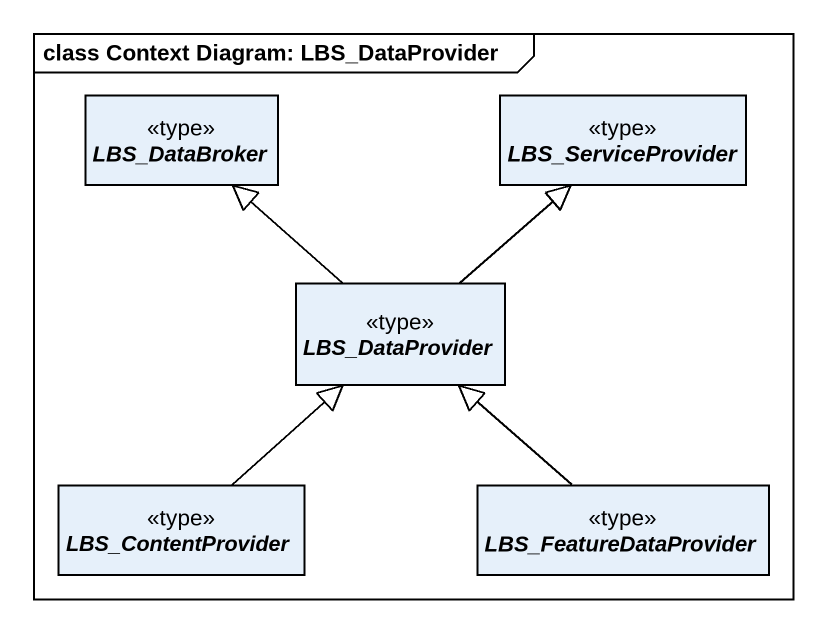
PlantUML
@startuml
mainframe class Context Diagram: LBS_DataProvider
hide circle
hide empty members
abstract class LBS_DataBroker <<type>>
abstract class LBS_ServiceProvider <<type>>
abstract class LBS_DataProvider <<type>>
abstract class LBS_ContentProvider <<type>>
abstract class LBS_FeatureDataProvider <<type>>
LBS_DataProvider -up-|> LBS_DataBroker
LBS_DataProvider -up-|> LBS_ServiceProvider
LBS_ContentProvider -up-|> LBS_DataProvider
LBS_FeatureDataProvider -up-|> LBS_DataProvider
@enduml
